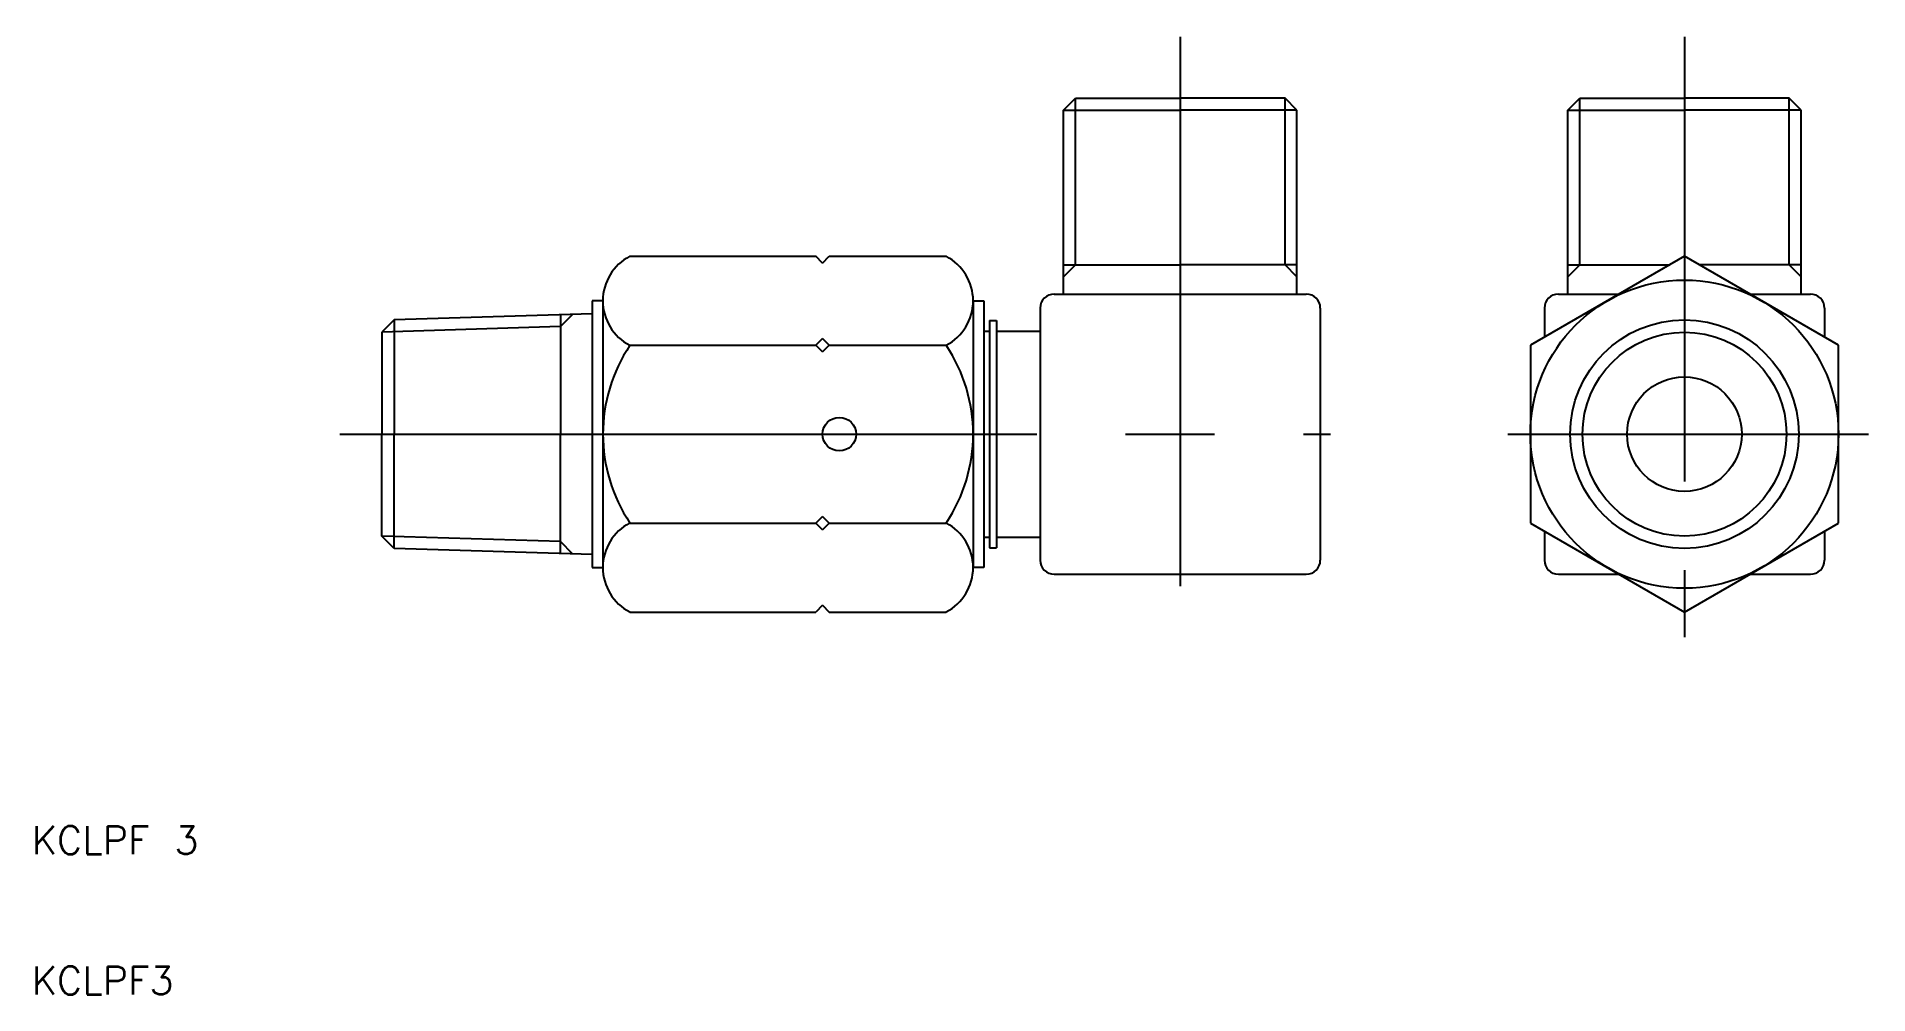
# Model space of a CAD drawing. Extents: x 10 to 141, y 10 to 78.
import ezdxf

# ---------------------------------------------------------------- set-up
doc = ezdxf.new("R2010")
doc.units = 0
doc.linetypes.add('CENTER', pattern=[50.8, 31.75, -6.35, 6.35, -6.35])
doc.layers.get('0').update_dxf_attribs({"linetype": 'CONTINUOUS'})
doc.layers.add('CENTER', color=1, linetype='CENTER')
doc.styles.get("Standard").update_dxf_attribs({"font": 'txt.shx'})

msp = doc.modelspace()

# ---------------------------------------------------------------- linework, layer by layer
for p, q in [((83.67, 73.14), (84.53, 74)), ((84.53, 74), (92, 74)), ((99.48, 74), (92, 74)), ((100.33, 73.14), (99.48, 74)), ((119.67, 73.14), (120.53, 74)), ((120.53, 74), (128, 74)), ((135.48, 74), (128, 74)), ((136.33, 73.14), (135.48, 74)), ((83.67, 73.14), (92, 73.14)), ((83.67, 60), (83.67, 73.14)), ((100.33, 73.14), (92, 73.14)), ((100.33, 60), (100.33, 73.14)), ((119.67, 73.14), (128, 73.14)), ((119.67, 60), (119.67, 73.14)), ((136.33, 73.14), (128, 73.14)), ((136.33, 60), (136.33, 73.14)), ((52.7, 62.7), (65.98, 62.7)), ((66.46, 62.22), (65.98, 62.7)), ((66.46, 62.22), (66.94, 62.7)), ((66.94, 62.7), (75.28, 62.7)), ((83.67, 62.1), (92, 62.1)), ((100.33, 62.1), (92, 62.1)), ((128, 62.7), (117, 56.35)), ((119.67, 62.1), (126.96, 62.1)), ((139, 56.35), (128, 62.7)), ((136.33, 62.1), (129.04, 62.1)), ((50.77, 59.52), (50, 59.52)), ((50, 59.52), (50, 40.48)), ((50.77, 59.52), (50.77, 40.48)), ((77.21, 59.52), (77.98, 59.52)), ((77.21, 59.52), (77.21, 40.48)), ((77.98, 59.52), (77.98, 40.48)), ((82, 59), (82, 41)), ((83, 60), (101, 60)), ((102, 59), (102, 41)), ((118, 59), (118, 56.93)), ((119, 60), (123.32, 60)), ((132.68, 60), (137, 60)), ((138, 59), (138, 56.93)), ((35.88, 58.16), (35, 57.28)), ((50, 58.6), (35.88, 58.16)), ((35.88, 58.16), (35.88, 50)), ((47.75, 58.53), (47.75, 50)), ((78.39, 58.12), (78.89, 58.12)), ((78.39, 58.12), (78.39, 41.88)), ((78.89, 58.12), (78.89, 41.88)), ((35, 57.28), (35, 50)), ((52.7, 56.35), (65.98, 56.35)), ((66.46, 56.83), (65.98, 56.35)), ((66.46, 55.87), (65.98, 56.35)), ((66.46, 56.83), (66.94, 56.35)), ((66.46, 55.87), (66.94, 56.35)), ((66.94, 56.35), (75.28, 56.35)), ((77.98, 57.35), (78.39, 57.35)), ((78.89, 57.35), (82, 57.35)), ((117, 56.35), (117, 43.65)), ((139, 43.65), (139, 56.35)), ((35, 42.72), (35, 50)), ((35.88, 41.84), (35.88, 50)), ((47.75, 41.47), (47.75, 50)), ((52.7, 43.65), (65.98, 43.65)), ((66.46, 44.13), (65.98, 43.65)), ((66.46, 43.17), (65.98, 43.65)), ((66.46, 44.13), (66.94, 43.65)), ((66.46, 43.17), (66.94, 43.65)), ((66.94, 43.65), (75.28, 43.65)), ((117, 43.65), (128, 37.3)), ((128, 37.3), (139, 43.65)), ((35.88, 41.84), (35, 42.72)), ((77.98, 42.65), (78.39, 42.65)), ((78.39, 41.88), (78.89, 41.88)), ((78.89, 42.65), (82, 42.65)), ((118, 43.07), (118, 41)), ((138, 43.07), (138, 41)), ((50, 41.4), (35.88, 41.84)), ((50, 40.48), (50.77, 40.48)), ((77.98, 40.48), (77.21, 40.48)), ((83, 40), (101, 40)), ((119, 40), (123.32, 40)), ((132.68, 40), (137, 40)), ((52.7, 37.3), (65.98, 37.3)), ((66.46, 37.78), (65.98, 37.3)), ((66.46, 37.78), (66.94, 37.3)), ((66.94, 37.3), (75.28, 37.3))]:
    msp.add_line(p, q)
at = {"color": 3}
for p, q in [((84.53, 62.1), (84.53, 74)), ((99.48, 62.1), (99.48, 74)), ((120.53, 62.1), (120.53, 74)), ((135.48, 62.1), (135.48, 74)), ((83.67, 61.24), (84.53, 62.1)), ((100.33, 61.24), (99.48, 62.1)), ((119.67, 61.24), (120.53, 62.1)), ((136.33, 61.24), (135.48, 62.1)), ((47.75, 57.68), (35, 57.28)), ((48.63, 58.56), (47.75, 57.68)), ((47.75, 42.33), (35, 42.72)), ((48.63, 41.44), (47.75, 42.33))]:
    msp.add_line(p, q, dxfattribs=at)
for centre, radius in [((128, 50), 11), ((128, 50), 8.16), ((128, 50), 4.09), ((67.66, 50), 1.2)]:
    msp.add_circle(centre, radius)
msp.add_circle((128, 50), 7.28, dxfattribs=at)
for centre, radius, start, end in [((54.35, 59.52), 3.58, 117.4231, 242.5769), ((73.63, 59.52), 3.58, 297.4231, 62.5769), ((83, 59), 1, 90, 180), ((101, 59), 1, 0, 90), ((119, 59), 1, 90, 180), ((137, 59), 1, 0, 90), ((62.19, 50), 11.41, 146.1954, 213.8046), ((65.8, 50), 11.41, 326.1954, 33.8046), ((54.35, 40.48), 3.58, 117.4231, 242.5769), ((73.63, 40.48), 3.58, 297.4231, 62.5769), ((83, 41), 1, 180, 270), ((101, 41), 1, 270, 0), ((119, 41), 1, 180, 270), ((137, 41), 1, 270, 0)]:
    msp.add_arc(centre, radius, start, end)
at = {"layer": 'CENTER'}
for p, q in [((92, 78.38), (92, 60)), ((128, 78.38), (128, 35.51)), ((92, 60), (92, 39.15)), ((32, 50), (50, 50)), ((50, 50), (102.72, 50)), ((115.38, 50), (141.13, 50))]:
    msp.add_line(p, q, dxfattribs=at)

# ---------------------------------------------------------------- texts
for s, p in [('KCLPF 3', (10, 20)), ('KCLPF3', (10, 10))]:
    msp.add_text(s, height=2).set_placement(p)

doc.saveas('drawing.dxf')
